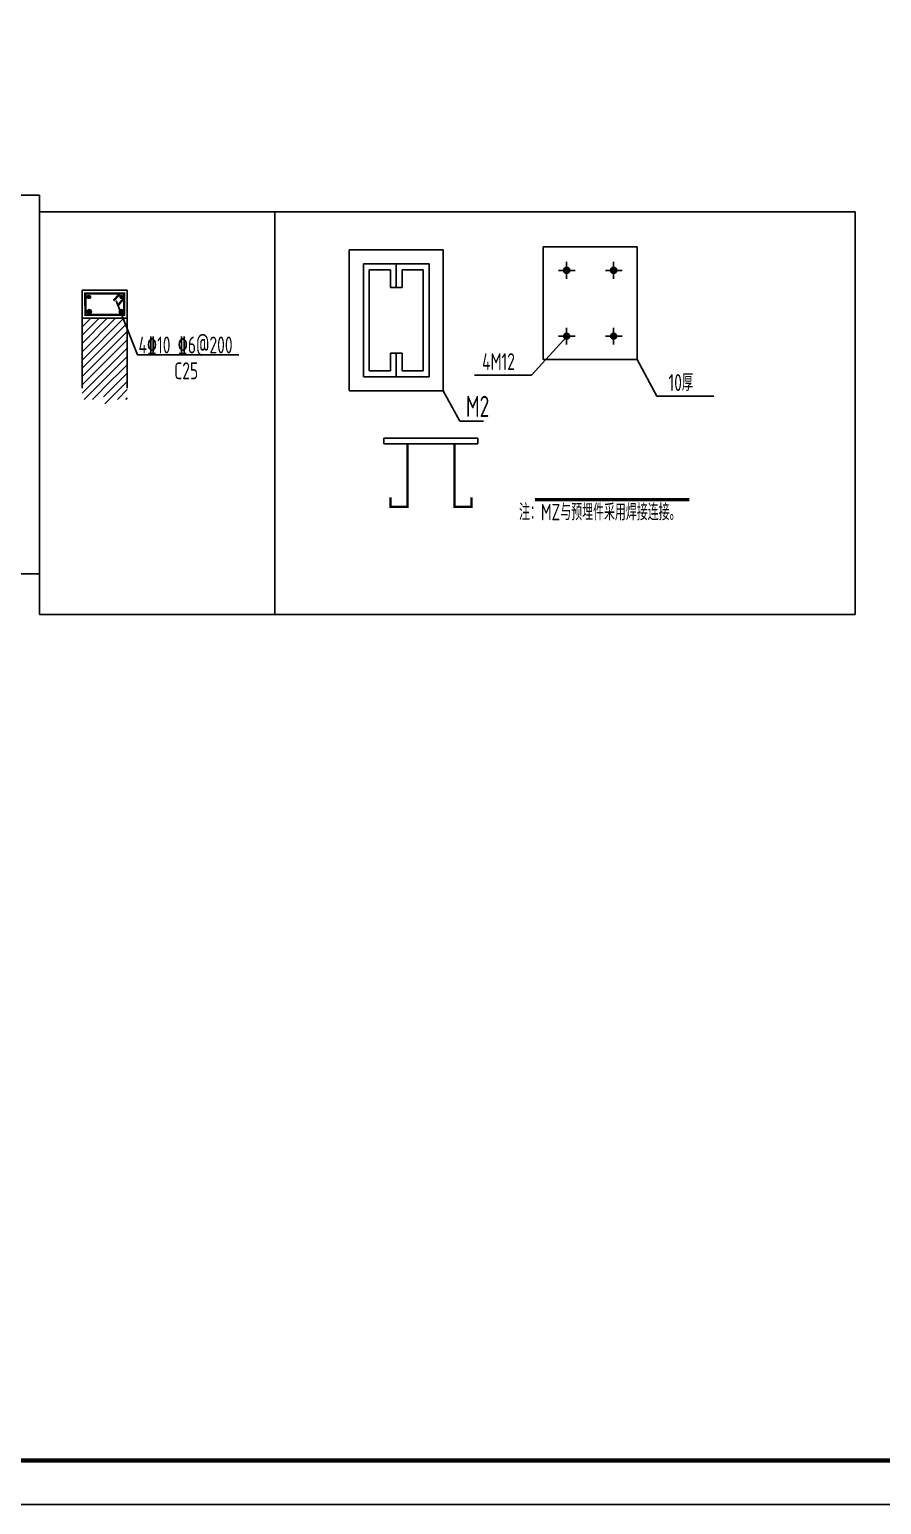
# Model space of a CAD drawing. Extents: x -138012 to 2129925, y -311560 to 0.
# Drawn here: x 1749220 to 1768585, y -194362 to -160835 of the extents above; entities that cross this region are included whole.
import ezdxf

# ---------------------------------------------------------------- set-up
doc = ezdxf.new("R2010")
doc.units = 0
doc.header["$LTSCALE"] = 1000
doc.header["$MEASUREMENT"] = 0
doc.linetypes.add('ACAD_ISO10W100', pattern=[18.5, 12, -3, 0.5, -3])
doc.layers.get('0').update_dxf_attribs({"linetype": 'CONTINUOUS'})
for name, color, linetype in [('8', 8, 'CONTINUOUS'), ('ADIME', 3, 'CONTINUOUS'), ('DIM_LEAD', 3, 'CONTINUOUS'), ('DIM_SYMB', 3, 'CONTINUOUS'), ('FLOOR_UP_REIN', 13, 'CONTINUOUS'), ('PUB_DIM', 3, 'CONTINUOUS'), ('PUB_TITLE', 4, 'CONTINUOUS'), ('TABLE SYMBOLS', 212, 'CONTINUOUS'), ('TEXT', 7, 'CONTINUOUS'), ('钢筋', 1, 'CONTINUOUS')]:
    doc.layers.add(name, color=color, linetype=linetype)
doc.styles.add('TSSD_REIN', font='tssdeng.shx', dxfattribs={"width": 0.7, "bigfont": 'tssdchn.shx'})

# ---------------------------------------------------------------- blocks, each defined once
blk = doc.blocks.new('534534543534545')
at = {"layer": 'TABLE SYMBOLS'}
for p, q in [((49444.6, -66473), (78392.1, -66473)), ((78392.1, -66473), (78392.1, -74534.4)), ((78392.1, -74534.4), (49444.6, -74534.4))]:
    blk.add_line(p, q, dxfattribs=at)
blk = doc.blocks.new('534553')
at = {"layer": '8'}
h = blk.add_hatch(dxfattribs=at)
h.set_pattern_fill('ANSI31', color=256, scale=1000, style=0)
h.set_pattern_definition([(45, (-3136979.9, -528216.98), (-88.3883476, 88.3883476), [])])
h.paths.add_polyline_path([(-6220, 65192), (-6388, 65192), (-6388, 64855)], flags=17)
h.paths.add_polyline_path([(-6388, 63463), (-6035, 63463), (-5958, 63673), (-5884, 63253), (-5810, 63463), (-5428, 63463), (-5428, 65192), (-6220, 65192), (-6388, 64855)])
at = {"layer": '钢筋'}
h = blk.add_hatch(color=256, dxfattribs=at)
edge = h.paths.add_edge_path()
edge.add_arc((-6252, 65644), 45.5, 0, 360)
h = blk.add_hatch(color=256, dxfattribs=at)
edge = h.paths.add_edge_path()
edge.add_arc((-6236, 65644), 45.5, 0, 360)
h = blk.add_hatch(color=256, dxfattribs=at)
edge = h.paths.add_edge_path()
edge.add_arc((-5552, 65644), 45.5, 0, 360)
h = blk.add_hatch(color=256, dxfattribs=at)
edge = h.paths.add_edge_path()
edge.add_arc((-6236, 65330), 45.5, 0, 360)
h = blk.add_hatch(color=256, dxfattribs=at)
edge = h.paths.add_edge_path()
edge.add_arc((-5552, 65330), 45.5, 0, 360)
for p, q in [((-6388, 65792, 4), (-5428, 65792, 4)), ((-6388, 65792, 4), (-6388, 63703, 4)), ((-6388, 65792, 4), (-6388, 65792, 4)), ((-6388, 65792, 4), (-6388, 65392, 4)), ((-5428, 65792, 4), (-5428, 63703, 4)), ((-6388, 65392, 4), (-6388, 65392, 4)), ((-5208, 64411, 4), (-5660, 65563, 4)), ((-6388, 65192, 4), (-5428, 65192, 4)), ((-5208, 64411, 4), (-3055, 64411, 4))]:
    blk.add_line(p, q)
at = {"layer": '钢筋', "const_width": 50, "elevation": 4}
for points in [[(-5904, 65720), (-6322, 65720), (-6322, 65451)], [(-6317, 65592), (-6317, 65720), (-5490, 65720), (-5490, 65599)], [(-6317, 65592), (-6317, 65264), (-5490, 65264), (-5490, 65630)], [(-5490, 65630), (-5635, 65452)]]:
    blk.add_lwpolyline(points, dxfattribs=at)
at = {"layer": '钢筋', "const_width": 50}
blk.add_lwpolyline([(-5573, 65726), (-5717, 65564)], dxfattribs=at)
at = {"layer": '钢筋'}
for centre in [(-6236, 65330, 4), (-5552, 65330, 4)]:
    blk.add_circle(centre, 45.5, dxfattribs=at)
at = {"layer": 'TEXT', "style": 'TSSD_REIN', "width": 0.7}
for s, p in [('4%%13210 %%1326@200', (-5188, 64442, 4)), ('C25', (-4428, 63892, 4))]:
    blk.add_text(s, height=360, dxfattribs=at).set_placement(p)
blk = doc.blocks.new('888888888')
h = blk.add_hatch(color=256)
edge = h.paths.add_edge_path()
edge.add_arc((-4225, 51014), 64.8, 0, 360)
h = blk.add_hatch(color=256)
edge = h.paths.add_edge_path()
edge.add_arc((-3225, 51014), 64.8, 0, 360)
h = blk.add_hatch(color=256)
edge = h.paths.add_edge_path()
edge.add_arc((-4225, 49614), 64.8, 0, 360)
h = blk.add_hatch(color=256)
edge = h.paths.add_edge_path()
edge.add_arc((-3225, 49614), 64.8, 0, 360)
for p, q in [((-4725, 51514), (-2725, 51514)), ((-4725, 51514), (-4725, 49114)), ((-2725, 51514), (-2725, 49114)), ((-8851, 51451), (-6851, 51451)), ((-8851, 51451), (-8851, 48451)), ((-6851, 51451), (-6851, 48451)), ((-8551, 51151), (-8551, 48751)), ((-8551, 51151), (-7151, 51151)), ((-8426, 51026), (-7976, 51026)), ((-8426, 51026), (-8426, 48876)), ((-7976, 51026), (-7976, 50648)), ((-7851, 51151), (-7851, 50648)), ((-7726, 51026), (-7726, 50648)), ((-7726, 51026), (-7276, 51026)), ((-7276, 51026), (-7276, 48876)), ((-7151, 51151), (-7151, 48751)), ((-7976, 50648), (-7726, 50648)), ((-4217, 49614), (-4970, 48785)), ((-7976, 49254), (-7976, 48876)), ((-7976, 49254), (-7726, 49254)), ((-7851, 49254), (-7851, 48751)), ((-7726, 49254), (-7726, 48876)), ((-4725, 49114), (-2725, 49114)), ((-2725, 49114), (-2305, 48338)), ((-8551, 48751), (-7151, 48751)), ((-8426, 48876), (-7976, 48876)), ((-7726, 48876), (-7276, 48876)), ((-4970, 48785), (-6184, 48785)), ((-8851, 48451), (-6851, 48451)), ((-6851, 48451), (-6502, 47805)), ((-1091, 48338), (-2305, 48338)), ((-5996, 47805), (-6502, 47805))]:
    blk.add_line(p, q)
at = {"color": 8, "linetype": 'ACAD_ISO10W100', "ltscale": 0.03}
for p, q in [((-4225, 51195), (-4225, 50818)), ((-3225, 51195), (-3225, 50818)), ((-4400, 51014), (-4034, 51014)), ((-3400, 51014), (-3034, 51014)), ((-4400, 49614), (-4034, 49614)), ((-4225, 49795), (-4225, 49418)), ((-3400, 49614), (-3034, 49614)), ((-3225, 49795), (-3225, 49418))]:
    blk.add_line(p, q, dxfattribs=at)
at = {"const_width": 50}
for points in [[(-7613, 47321), (-7613, 45979), (-7975, 45979), (-7975, 46183)], [(-6613, 47321), (-6613, 45979), (-6251, 45979), (-6251, 46183)]]:
    blk.add_lwpolyline(points, dxfattribs=at)
at = {"color": 7}
for centre in [(-4225, 51014), (-3225, 51014), (-4225, 49614), (-3225, 49614)]:
    blk.add_circle(centre, 64.8, dxfattribs=at)
at = {"layer": 'ADIME'}
for p, q in [((-8113, 47441), (-6113, 47441)), ((-8113, 47441), (-8113, 47321)), ((-6113, 47441), (-6113, 47321)), ((-8113, 47321), (-6113, 47321))]:
    blk.add_line(p, q, dxfattribs=at)
at = {"layer": 'TEXT', "style": 'TSSD_REIN', "width": 0.7}
for s, height, p in [('4M12', 360, (-6025, 48893)), ('10厚', 360, (-2056, 48447)), ('M2', 450, (-6370, 47895))]:
    blk.add_text(s, height=height, dxfattribs=at).set_placement(p)

msp = doc.modelspace()

# ---------------------------------------------------------------- linework, layer by layer
at = {"layer": 'DIM_LEAD'}
for p, q in [((1749444.278, -164982.666), (1767986.324, -164982.666)), ((1754794.692, -174135.625), (1754794.692, -164982.666)), ((1767986.324, -174135.625), (1767986.324, -164982.666)), ((1749444.278, -174135.625), (1767986.324, -174135.625))]:
    msp.add_line(p, q, dxfattribs=at)
at = {"layer": 'DIM_SYMB', "const_width": 70}
msp.add_lwpolyline([(1760706.13, -171522.76), (1764218.541, -171522.76)], dxfattribs=at)
at = {"layer": 'PUB_DIM'}
msp.add_line((1749444.278, -164982.666), (1749444.278, -174135.625), dxfattribs=at)
at = {"layer": 'PUB_TITLE'}
msp.add_lwpolyline([(1703577.881, -194362.497), (1829677.881, -194362.497), (1829677.881, -134962.497), (1703577.881, -134962.497)], close=True, dxfattribs=at)
at = {"layer": 'PUB_TITLE', "const_width": 100}
msp.add_lwpolyline([(1706077.881, -193362.497), (1828677.881, -193362.497), (1828677.881, -135962.497), (1706077.881, -135962.497)], close=True, dxfattribs=at)

# ---------------------------------------------------------------- block references
at = {"layer": 'FLOOR_UP_REIN', "xscale": 1.06773360009538, "yscale": 1.06773360009538, "zscale": 1.06773360009538}
for name, p in [('888888888', (1765939.307, -220780.129)), ('534553', (1757235.742, -237004.474))]:
    msp.add_blockref(name, p, dxfattribs=at)
at = {"layer": 'TABLE SYMBOLS', "xscale": 1.06773360009538, "yscale": 1.06773360009538, "zscale": 1.06773360009538}
msp.add_blockref('534534543534545', (1665742.426, -93622.33), dxfattribs=at)

# ---------------------------------------------------------------- texts
at = {"layer": 'TEXT', "color": 0, "style": 'TSSD_REIN', "width": 0.7}
msp.add_text('注：MZ与预埋件采用焊接连接。', height=373.70676, dxfattribs=at).set_placement((1760345.389, -171992.062))

doc.saveas('drawing.dxf')
